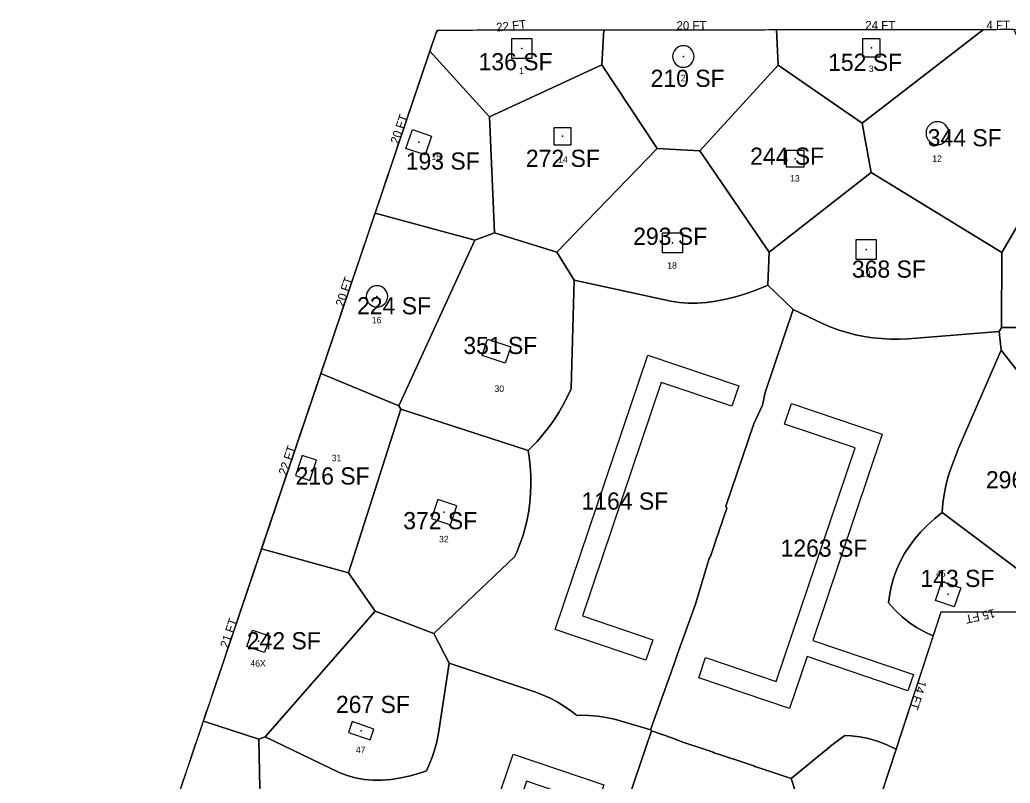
# Model space of a CAD drawing. Header units: metres. Extents: x 29 to 12657, y -13 to 49076.
# Drawn here: x 10436 to 11821, y 675 to 1742 of the extents above; entities that cross this region are included whole.
import ezdxf
from ezdxf.enums import TextEntityAlignment as Align

# ---------------------------------------------------------------- set-up
doc = ezdxf.new("R2010")
doc.units = ezdxf.units.M
doc.layers.add('COL-IDEN', color=171, linetype='Continuous', lineweight=30)
doc.layers.add('COLS', color=52, linetype='Continuous', lineweight=20)
for name, color, linetype in [('FLOOR_1_AREA_LABELS', 3, 'Continuous'), ('FLOOR_1_BOUNDARY', 5, 'Continuous'), ('FLOOR_1_COLUMNS', 7, 'Continuous'), ('FLOOR_1_FASCADE_COLUMNS', 30, 'Continuous'), ('FLOOR_1_FASCADE_WALLS', 4, 'Continuous'), ('FLOOR_1_LARGE_TRIBUTARY', 6, 'Continuous'), ('FLOOR_1_TRIBUTARY_COL_10', 2, 'Continuous'), ('FLOOR_1_TRIBUTARY_COL_11', 2, 'Continuous'), ('FLOOR_1_TRIBUTARY_COL_12', 2, 'Continuous'), ('FLOOR_1_TRIBUTARY_COL_14', 2, 'Continuous'), ('FLOOR_1_TRIBUTARY_COL_15', 2, 'Continuous'), ('FLOOR_1_TRIBUTARY_COL_18', 2, 'Continuous'), ('FLOOR_1_TRIBUTARY_COL_24', 2, 'Continuous'), ('FLOOR_1_TRIBUTARY_COL_25', 2, 'Continuous'), ('FLOOR_1_TRIBUTARY_COL_27', 2, 'Continuous'), ('FLOOR_1_TRIBUTARY_COL_28', 2, 'Continuous'), ('FLOOR_1_TRIBUTARY_COL_33', 2, 'Continuous'), ('FLOOR_1_TRIBUTARY_COL_35', 2, 'Continuous'), ('FLOOR_1_TRIBUTARY_COL_36', 2, 'Continuous'), ('FLOOR_1_TRIBUTARY_COL_37', 2, 'Continuous'), ('FLOOR_1_TRIBUTARY_COL_44', 2, 'Continuous'), ('FLOOR_1_TRIBUTARY_COL_45', 2, 'Continuous'), ('FLOOR_1_TRIBUTARY_COL_46', 2, 'Continuous'), ('FLOOR_1_TRIBUTARY_COL_50', 2, 'Continuous'), ('FLOOR_1_TRIBUTARY_COL_52', 2, 'Continuous'), ('FLOOR_1_TRIBUTARY_COL_8', 2, 'Continuous'), ('FLOOR_1_TRIBUTARY_COL_9', 2, 'Continuous'), ('FLOOR_1_WALL_TRIBUTARY_65', 1, 'Continuous'), ('FLOOR_1_WALL_TRIBUTARY_66', 1, 'Continuous'), ('FLOOR_1_WALL_TRIBUTARY_67', 1, 'Continuous'), ('FLOOR_1_WALL_TRIBUTARY_68', 1, 'Continuous'), ('SLAB-RESIDENTIAL', 6, 'Continuous'), ('WALL', 4, 'Continuous')]:
    doc.layers.add(name, color=color, linetype=linetype)

msp = doc.modelspace()

# ---------------------------------------------------------------- linework, layer by layer
at = {"layer": 'COLS', "lineweight": 30}
for points in [[(11124.2, 1688.2), (11124.2, 1716.2), (11152.2, 1716.2), (11152.2, 1688.2)], [(11615.2, 1690.2), (11615.2, 1716.2), (11639.2, 1716.2), (11639.2, 1690.2)], [(11002.9, 1553.5), (10976.3, 1562.4), (10985.3, 1588.9), (11011.8, 1580)], [(11183.2, 1567.6), (11207.2, 1567.6), (11207.2, 1591.6), (11183.2, 1591.6)], [(11508.7, 1536.3), (11508.7, 1560.3), (11532.7, 1560.3), (11532.7, 1536.3)], [(11334.9, 1416.8), (11334.9, 1444.8), (11362.9, 1444.8), (11362.9, 1416.8)], [(11605.9, 1407.2), (11605.9, 1435.2), (11633.9, 1435.2), (11633.9, 1407.2)], [(11115, 1262.3), (11082.8, 1273.2), (11090.5, 1295.9), (11122.7, 1285)], [(10841.6, 1098.2), (10851.2, 1126.7), (10831.3, 1133.4), (10821.7, 1105)], [(11038.4, 1036.1), (11047.4, 1062.6), (11020.9, 1071.6), (11011.9, 1045)], [(11743.2, 921.4), (11716.7, 930.4), (11725.7, 956.9), (11752.2, 948)], [(10778.4, 857.9), (10753.8, 866.3), (10761.5, 889), (10786.1, 880.7)], [(10926, 735.6), (10931.2, 750.7), (10900.8, 761), (10895.7, 745.8)]]:
    msp.add_lwpolyline(points, close=True, dxfattribs=at)
for points in [[(11379.2, 1691.2, 0.414214), (11364.2, 1706.2, 0.414214), (11349.2, 1691.2, 0.414214), (11364.2, 1676.2, 0.414214)], [(11735.6, 1584, 0.414214), (11719.6, 1600, 0.414214), (11703.6, 1584, 0.414214), (11719.6, 1568, 0.414214)], [(10950.7, 1355.7, 0.414214), (10935.7, 1370.7, 0.414214), (10920.7, 1355.7, 0.414214), (10935.7, 1340.7, 0.414214)]]:
    msp.add_lwpolyline(points, format="xyb", close=True, dxfattribs=at)
at = {"layer": 'FLOOR_1_BOUNDARY'}
msp.add_lwpolyline([(10436.2, 2), (11019.7, 1728.2), (12636.7, 1730.2), (12635.1, 914.2), (11724.5, 914.2), (11462.2, 114.5), (11437.4, 114.5), (11437.6, 0), (10436.2, 2)], close=True, dxfattribs=at)
at = {"layer": 'FLOOR_1_COLUMNS'}
for p in [(11138.2, 1702.2), (11364.2, 1691.2), (11627.2, 1703.2), (11195.2, 1579.6), (11719.6, 1584), (10994.1, 1571.2), (11520.7, 1548.3), (11348.9, 1430.8), (11619.9, 1421.2), (10935.7, 1355.7), (11102.8, 1279.1), (10836.4, 1115.8), (11029.6, 1053.8), (11734.4, 939.2), (10770, 873.5), (10913.4, 748.3)]:
    msp.add_point(p, dxfattribs=at)
at = {"layer": 'FLOOR_1_FASCADE_COLUMNS'}
for points in [[(11010.7, 1701.5), (11012.6, 1707.2), (11014.6, 1712.9), (11016.5, 1718.6), (11018.4, 1724.3), (11021.6, 1728.2), (11027.6, 1728.2), (11033.6, 1728.2), (11039.6, 1728.2), (11045.6, 1728.2), (11051.6, 1728.2), (11057.6, 1728.2), (11063.6, 1728.2), (11069.6, 1728.2), (11075.6, 1728.3), (11081.6, 1728.3), (11087.6, 1728.3), (11093.6, 1728.3), (11099.6, 1728.3), (11105.6, 1728.3), (11111.6, 1728.3), (11117.6, 1728.3), (11123.6, 1728.3), (11129.6, 1728.3), (11135.6, 1728.3), (11141.6, 1728.3), (11147.6, 1728.3), (11153.6, 1728.3), (11159.6, 1728.4), (11165.6, 1728.4), (11171.6, 1728.4), (11177.6, 1728.4), (11183.6, 1728.4), (11189.6, 1728.4), (11195.6, 1728.4), (11201.6, 1728.4), (11207.6, 1728.4), (11213.6, 1728.4), (11219.6, 1728.4), (11225.6, 1728.4), (11231.6, 1728.4), (11237.6, 1728.5), (11243.6, 1728.5), (11249.6, 1728.5), (11255.6, 1728.5)], [(11255.6, 1728.5), (11261.6, 1728.5), (11267.6, 1728.5), (11273.6, 1728.5), (11279.6, 1728.5), (11285.6, 1728.5), (11291.6, 1728.5), (11297.6, 1728.5), (11303.6, 1728.5), (11309.6, 1728.5), (11315.6, 1728.5), (11321.6, 1728.6), (11327.6, 1728.6), (11333.6, 1728.6), (11339.6, 1728.6), (11345.6, 1728.6), (11351.6, 1728.6), (11357.6, 1728.6), (11363.6, 1728.6), (11369.6, 1728.6), (11375.6, 1728.6), (11381.6, 1728.6), (11387.6, 1728.6), (11393.6, 1728.6), (11399.6, 1728.7), (11405.6, 1728.7), (11411.6, 1728.7), (11417.6, 1728.7), (11423.6, 1728.7), (11429.6, 1728.7), (11435.6, 1728.7), (11441.6, 1728.7), (11447.6, 1728.7), (11453.6, 1728.7), (11459.6, 1728.7), (11465.6, 1728.7), (11471.6, 1728.7), (11477.6, 1728.7), (11483.6, 1728.8), (11489.6, 1728.8), (11495.6, 1728.8)], [(11495.6, 1728.8), (11501.6, 1728.8), (11507.6, 1728.8), (11513.6, 1728.8), (11519.6, 1728.8), (11525.6, 1728.8), (11531.6, 1728.8), (11537.6, 1728.8), (11543.6, 1728.8), (11549.6, 1728.8), (11555.6, 1728.8), (11561.6, 1728.9), (11567.6, 1728.9), (11573.6, 1728.9), (11579.6, 1728.9), (11585.6, 1728.9), (11591.6, 1728.9), (11597.6, 1728.9), (11603.6, 1728.9), (11609.6, 1728.9), (11615.6, 1728.9), (11621.6, 1728.9), (11627.6, 1728.9), (11633.6, 1728.9), (11639.6, 1728.9), (11645.6, 1729), (11651.6, 1729), (11657.6, 1729), (11663.6, 1729), (11669.6, 1729), (11675.6, 1729), (11681.6, 1729), (11687.6, 1729), (11693.6, 1729), (11699.6, 1729), (11705.6, 1729), (11711.6, 1729), (11717.6, 1729), (11723.6, 1729.1), (11729.6, 1729.1), (11735.6, 1729.1), (11741.6, 1729.1), (11747.6, 1729.1), (11753.6, 1729.1), (11759.6, 1729.1), (11765.6, 1729.1), (11771.6, 1729.1), (11777.6, 1729.1), (11783.6, 1729.1)], [(11783.6, 1729.1), (11789.6, 1729.1), (11795.6, 1729.1), (11801.6, 1729.1), (11807.6, 1729.2), (11813.6, 1729.2), (11819.6, 1729.2), (11825.6, 1729.2)], [(10933.9, 1474.2), (10935.8, 1479.9), (10937.7, 1485.5), (10939.6, 1491.2), (10941.5, 1496.9), (10943.5, 1502.6), (10945.4, 1508.3), (10947.3, 1514), (10949.2, 1519.7), (10951.1, 1525.3), (10953.1, 1531), (10955, 1536.7), (10956.9, 1542.4), (10958.8, 1548.1), (10960.8, 1553.8), (10962.7, 1559.4), (10964.6, 1565.1), (10966.5, 1570.8), (10968.4, 1576.5), (10970.4, 1582.2), (10972.3, 1587.9), (10974.2, 1593.5), (10976.1, 1599.2), (10978, 1604.9), (10980, 1610.6), (10981.9, 1616.3), (10983.8, 1622), (10985.7, 1627.6), (10987.7, 1633.3), (10989.6, 1639), (10991.5, 1644.7), (10993.4, 1650.4), (10995.3, 1656.1), (10997.3, 1661.8), (10999.2, 1667.4), (11001.1, 1673.1), (11003, 1678.8), (11004.9, 1684.5), (11006.9, 1690.2), (11008.8, 1695.9), (11010.7, 1701.5)], [(10857, 1246.8), (10858.9, 1252.5), (10860.8, 1258.2), (10862.8, 1263.9), (10864.7, 1269.6), (10866.6, 1275.2), (10868.5, 1280.9), (10870.4, 1286.6), (10872.4, 1292.3), (10874.3, 1298), (10876.2, 1303.7), (10878.1, 1309.3), (10880, 1315), (10882, 1320.7), (10883.9, 1326.4), (10885.8, 1332.1), (10887.7, 1337.8), (10889.7, 1343.4), (10891.6, 1349.1), (10893.5, 1354.8), (10895.4, 1360.5), (10897.3, 1366.2), (10899.3, 1371.9), (10901.2, 1377.6), (10903.1, 1383.2), (10905, 1388.9), (10906.9, 1394.6), (10908.9, 1400.3), (10910.8, 1406), (10912.7, 1411.7), (10914.6, 1417.3), (10916.6, 1423), (10918.5, 1428.7), (10920.4, 1434.4), (10922.3, 1440.1), (10924.2, 1445.8), (10926.2, 1451.4), (10928.1, 1457.1), (10930, 1462.8), (10931.9, 1468.5), (10933.9, 1474.2)], [(10774.4, 1002.4), (10776.3, 1008.1), (10778.2, 1013.8), (10780.1, 1019.5), (10782, 1025.1), (10784, 1030.8), (10785.9, 1036.5), (10787.8, 1042.2), (10789.7, 1047.9), (10791.7, 1053.6), (10793.6, 1059.2), (10795.5, 1064.9), (10797.4, 1070.6), (10799.3, 1076.3), (10801.3, 1082), (10803.2, 1087.7), (10805.1, 1093.4), (10807, 1099), (10808.9, 1104.7), (10810.9, 1110.4), (10812.8, 1116.1), (10814.7, 1121.8), (10816.6, 1127.5), (10818.6, 1133.1), (10820.5, 1138.8), (10822.4, 1144.5), (10824.3, 1150.2), (10826.2, 1155.9), (10828.2, 1161.6), (10830.1, 1167.2), (10832, 1172.9), (10833.9, 1178.6), (10835.9, 1184.3), (10837.8, 1190), (10839.7, 1195.7), (10841.6, 1201.3), (10843.5, 1207), (10845.5, 1212.7), (10847.4, 1218.4), (10849.3, 1224.1), (10851.2, 1229.8), (10853.1, 1235.5), (10855.1, 1241.1), (10857, 1246.8)], [(10693.7, 763.7), (10695.6, 769.4), (10697.5, 775.1), (10699.4, 780.7), (10701.3, 786.4), (10703.3, 792.1), (10705.2, 797.8), (10707.1, 803.5), (10709, 809.2), (10710.9, 814.8), (10712.9, 820.5), (10714.8, 826.2), (10716.7, 831.9), (10718.6, 837.6), (10720.6, 843.3), (10722.5, 848.9), (10724.4, 854.6), (10726.3, 860.3), (10728.2, 866), (10730.2, 871.7), (10732.1, 877.4), (10734, 883), (10735.9, 888.7), (10737.9, 894.4), (10739.8, 900.1), (10741.7, 905.8), (10743.6, 911.5), (10745.5, 917.2), (10747.5, 922.8), (10749.4, 928.5), (10751.3, 934.2), (10753.2, 939.9), (10755.1, 945.6), (10757.1, 951.3), (10759, 956.9), (10760.9, 962.6), (10762.8, 968.3), (10764.8, 974), (10766.7, 979.7), (10768.6, 985.4), (10770.5, 991), (10772.4, 996.7), (10774.4, 1002.4)], [(11826.1, 914.2), (11820.1, 914.2), (11814.1, 914.2), (11808.1, 914.2), (11802.1, 914.2), (11796.1, 914.2), (11790.1, 914.2), (11784.1, 914.2), (11778.1, 914.2), (11772.1, 914.2), (11766.1, 914.2), (11760.1, 914.2), (11754.1, 914.2), (11748.1, 914.2), (11742.1, 914.2), (11736.1, 914.2), (11730.1, 914.2), (11724.4, 913.9), (11722.5, 908.2), (11720.6, 902.5), (11718.8, 896.8), (11716.9, 891.1), (11715, 885.4), (11713.1, 879.7)], [(10662.9, 672.7), (10664.8, 678.4), (10666.8, 684.1), (10668.7, 689.8), (10670.6, 695.5), (10672.5, 701.2), (10674.4, 706.8), (10676.4, 712.5), (10678.3, 718.2), (10680.2, 723.9), (10682.1, 729.6), (10684, 735.3), (10686, 740.9), (10687.9, 746.6), (10689.8, 752.3), (10691.7, 758), (10693.7, 763.7)], [(11660.8, 720), (11658.9, 714.3), (11657.1, 708.6), (11655.2, 702.9), (11653.3, 697.2), (11651.5, 691.5), (11649.6, 685.8), (11647.7, 680.1), (11645.8, 674.4)]]:
    msp.add_lwpolyline(points, dxfattribs=at)
at = {"layer": 'FLOOR_1_FASCADE_WALLS'}
msp.add_lwpolyline([(11713.1, 879.7), (11711.3, 874), (11709.4, 868.3), (11707.5, 862.6), (11705.7, 856.9), (11703.8, 851.2), (11701.9, 845.4), (11700.1, 839.7), (11698.2, 834), (11696.3, 828.3), (11694.5, 822.6), (11692.6, 816.9), (11690.7, 811.2), (11688.8, 805.5), (11687, 799.8), (11685.1, 794.1), (11683.2, 788.4), (11681.4, 782.7), (11679.5, 777), (11677.6, 771.3), (11675.8, 765.6), (11673.9, 759.9), (11672, 754.2), (11670.1, 748.5), (11668.3, 742.8), (11666.4, 737.1), (11664.5, 731.4), (11662.7, 725.7), (11660.8, 720)], dxfattribs=at)
at = {"layer": 'FLOOR_1_LARGE_TRIBUTARY'}
for points in [[(11250.4, 1679.7), (11093.3, 1606.8), (11009.8, 1698.7), (11019.7, 1728.2), (11252.8, 1728.5), (11250.4, 1679.7)], [(11496.6, 1679), (11387.2, 1559.2), (11327.7, 1562.7), (11250.4, 1679.7), (11252.8, 1728.5), (11494.3, 1728.8), (11496.6, 1679)], [(11614.4, 1597.9), (11496.6, 1679), (11494.3, 1728.8), (11783.8, 1729.1), (11614.4, 1597.9)], [(11614.4, 1597.9), (11783.8, 1729.1), (11826.5, 1729.2), (11858.9, 1651), (11854.4, 1493.6), (11809.6, 1417), (11626.8, 1528.8), (11614.4, 1597.9)], [(11093.3, 1606.8), (11100.1, 1444.4), (11072.8, 1434.2), (10933.1, 1472.1), (11009.8, 1698.7), (11093.3, 1606.8)], [(11093.3, 1606.8), (11250.4, 1679.7), (11327.7, 1562.7), (11187.2, 1417.6), (11100.1, 1444.4), (11093.3, 1606.8)], [(11387.2, 1559.2), (11496.6, 1679), (11614.4, 1597.9), (11626.8, 1528.8), (11484.1, 1417.4), (11387.2, 1559.2)], [(11327.7, 1562.7), (11387.2, 1559.2), (11484.1, 1417.4), (11482.5, 1371.3), (11480.4, 1370.3), (11465.7, 1364.3), (11451.3, 1359.2), (11437.2, 1355), (11423.4, 1351.6), (11409.8, 1349), (11396.6, 1347.3), (11383.6, 1346.4), (11371, 1346.4), (11358.6, 1347.3), (11346.5, 1349), (11211.3, 1378.4), (11187.2, 1417.6), (11327.7, 1562.7)], [(11482.5, 1371.3), (11484.1, 1417.4), (11626.8, 1528.8), (11809.6, 1417), (11809.3, 1312.3), (11805.9, 1306.4), (11679.1, 1296.3), (11666.3, 1295.8), (11653.7, 1295.9), (11641.2, 1296.6), (11629, 1297.8), (11616.9, 1299.7), (11605.1, 1302.1), (11593.4, 1305), (11582, 1308.6), (11570.7, 1312.7), (11559.6, 1317.4), (11517.9, 1337.6), (11482.5, 1371.3)], [(11854.4, 1493.6), (12127.6, 1502.3), (12127.9, 1501.8), (12120.4, 1312.3), (11809.3, 1312.3), (11809.6, 1417), (11854.4, 1493.6)], [(10857.3, 1247.7), (10933.1, 1472.1), (11072.8, 1434.2), (10966.5, 1202.5), (10857.3, 1247.7)], [(10966.5, 1202.5), (11072.8, 1434.2), (11100.1, 1444.4), (11187.2, 1417.6), (11211.3, 1378.4), (11207.5, 1227.3), (11206.8, 1225.7), (11201.9, 1214.7), (11196.3, 1203.9), (11190.1, 1193.3), (11183.4, 1182.9), (11176.1, 1172.8), (11168.2, 1162.8), (11159.7, 1153), (11150.6, 1143.4), (11147.2, 1140.1), (10969.3, 1197.9), (10966.5, 1202.5)], [(11219.4, 770), (11215.1, 769.8), (11208.4, 775.1), (11198.2, 782.2), (11187.6, 788.6), (11176.9, 794.2), (11165.9, 799.1), (11157.9, 802.1), (11036.7, 843), (11015.1, 884.5), (11128.1, 991.6), (11131.1, 998), (11135.6, 1009.1), (11139.6, 1020.4), (11143, 1031.9), (11145.7, 1043.7), (11147.9, 1055.6), (11149.5, 1067.7), (11150.5, 1080.1), (11150.9, 1092.6), (11150.7, 1105.3), (11149.9, 1118.3), (11148.5, 1131.4), (11147.2, 1140.1), (11150.6, 1143.4), (11159.7, 1153), (11168.2, 1162.8), (11176.1, 1172.8), (11183.4, 1182.9), (11190.1, 1193.3), (11196.3, 1203.9), (11201.9, 1214.7), (11206.8, 1225.7), (11207.5, 1227.3), (11211.3, 1378.4), (11346.5, 1349), (11358.6, 1347.3), (11371, 1346.4), (11383.6, 1346.4), (11396.6, 1347.3), (11409.8, 1349), (11423.4, 1351.6), (11437.2, 1355), (11451.3, 1359.2), (11465.7, 1364.3), (11480.4, 1370.3), (11482.5, 1371.3), (11517.9, 1337.6), (11478.5, 1221.2), (11475, 1203.5), (11474.5, 1202.8), (11462.8, 1177.3), (11423.8, 1062.2), (11424.8, 1059.2), (11422.2, 1051.5), (11421.8, 1050.1), (11418.3, 1040.2), (11417.9, 1038.7), (11414.5, 1028.8), (11414.1, 1027.4), (11410.7, 1017.4), (11410.2, 1016), (11406.8, 1006.1), (11406.4, 1004.6), (11403, 994.7), (11402.5, 993.3), (11401.8, 991.2), (11400.7, 990.4), (11398.4, 983.3), (11381, 925.4), (11355.5, 854.5), (11355.2, 853), (11351.7, 843.2), (11351.4, 841.7), (11318.2, 749.4), (11307.7, 753), (11268.1, 764.3), (11256.3, 766.8), (11244.2, 768.6), (11231.9, 769.7), (11219.4, 770)], [(11453, 702.3), (11451.6, 702.8), (11441.6, 706.1), (11440.2, 706.6), (11430.2, 709.9), (11428.9, 710.5), (11418.9, 713.8), (11417.5, 714.3), (11407.5, 717.6), (11406.1, 718.2), (11396.1, 721.5), (11394.8, 722), (11384.8, 725.3), (11383.4, 725.9), (11373.4, 729.2), (11372, 729.7), (11362, 733), (11349.3, 738.1), (11319.7, 748.1), (11318.2, 749.4), (11351.4, 841.7), (11351.7, 843.2), (11355.2, 853), (11355.5, 854.5), (11381, 925.4), (11398.4, 983.3), (11400.7, 990.4), (11401.8, 991.2), (11402.5, 993.3), (11403, 994.7), (11406.4, 1004.6), (11406.8, 1006.1), (11410.2, 1016), (11410.7, 1017.4), (11414.1, 1027.4), (11414.5, 1028.8), (11417.9, 1038.7), (11418.3, 1040.2), (11421.8, 1050.1), (11422.2, 1051.5), (11424.8, 1059.2), (11423.8, 1062.2), (11462.8, 1177.3), (11474.5, 1202.8), (11475, 1203.5), (11478.5, 1221.2), (11517.9, 1337.6), (11559.6, 1317.4), (11570.7, 1312.7), (11582, 1308.6), (11593.4, 1305), (11605.1, 1302.1), (11616.9, 1299.7), (11629, 1297.8), (11641.2, 1296.6), (11653.7, 1295.9), (11666.3, 1295.8), (11679.1, 1296.3), (11805.9, 1306.4), (11808.9, 1280.3), (11749.6, 1144.3), (11738, 1113.7), (11734.3, 1102.3), (11731.3, 1090.6), (11729, 1078.7), (11727.2, 1066.7), (11726.2, 1054.3), (11726.1, 1053.3), (11716, 1045.1), (11705.8, 1035.9), (11696.5, 1026.4), (11688, 1016.6), (11680.4, 1006.5), (11673.7, 996.1), (11667.8, 985.4), (11662.8, 974.4), (11658.6, 963.2), (11655.3, 951.6), (11652.9, 939.8), (11651.3, 927.6), (11651.3, 927.3), (11651.3, 927.2), (11660.5, 916.9), (11670.1, 907.8), (11680, 899.8), (11690.3, 892.8), (11706, 884.4), (11713.6, 881.1), (11692.7, 817.3), (11688.8, 805.5), (11661.7, 722.7), (11645.7, 729.9), (11634.4, 734), (11622.8, 737.3), (11611, 739.7), (11598.8, 741.3), (11590.2, 741.8), (11574.3, 730.2), (11515, 681.6), (11475.7, 694.6), (11474.3, 695.1), (11464.3, 698.4), (11463, 699), (11453, 702.3)], [(11805.9, 1306.4), (11809.3, 1312.3), (12120.4, 1312.3), (12124.3, 1307.5), (12128.8, 1075.5), (11970.2, 1075.5), (11808.9, 1280.3), (11805.9, 1306.4)], [(11726.2, 1054.3), (11727.2, 1066.7), (11729, 1078.7), (11731.3, 1090.6), (11734.3, 1102.3), (11738, 1113.7), (11749.6, 1144.3), (11808.9, 1280.3), (11970.2, 1075.5), (11866.7, 948.1), (11726.1, 1053.3), (11726.2, 1054.3)], [(10966.5, 1202.5), (10969.3, 1197.9), (10895.9, 969.2), (10774.4, 1002.5), (10857.3, 1247.7), (10966.5, 1202.5)], [(10969.3, 1197.9), (11147.2, 1140.1), (11148.5, 1131.4), (11149.9, 1118.3), (11150.7, 1105.3), (11150.9, 1092.6), (11150.5, 1080.1), (11149.5, 1067.7), (11147.9, 1055.6), (11145.7, 1043.7), (11143, 1031.9), (11139.6, 1020.4), (11135.6, 1009.1), (11131.1, 998), (11128.1, 991.6), (11015.1, 884.5), (10933.1, 915.6), (10895.9, 969.2), (10969.3, 1197.9)], [(10895.9, 969.2), (10933.1, 915.6), (10779.5, 739.6), (10770.5, 736.4), (10693.1, 761.9), (10774.4, 1002.5), (10895.9, 969.2)], [(10779.5, 739.6), (10933.1, 915.6), (11015.1, 884.5), (11036.7, 843), (11021.7, 744.7), (11019.2, 732.8), (11016.1, 721.2), (11012.3, 709.8), (11007.9, 698.7), (11005, 692.4), (10996.8, 689.5), (10982.8, 685.4), (10969.1, 682.3), (10955.7, 680.2), (10942.7, 679.2), (10930, 679.2), (10917.7, 680.3), (10905.8, 682.4), (10894.2, 685.6), (10882.9, 689.8), (10779.5, 739.6)], [(10770.5, 736.4), (10771.7, 668.2), (10770.8, 646.9), (10754.3, 501.5), (10710.6, 484.4), (10612.4, 523.4), (10693.1, 761.9), (10770.5, 736.4)], [(11569.8, 528.8), (11565.4, 537.6), (11558.8, 552.5), (11545.1, 588.3), (11515, 681.6), (11574.3, 730.2), (11590.2, 741.8), (11598.8, 741.3), (11611, 739.7), (11622.8, 737.3), (11634.4, 734), (11645.7, 729.9), (11661.7, 722.7), (11595.6, 521), (11570.5, 528.6), (11569.8, 528.8)]]:
    msp.add_lwpolyline(points, close=True, dxfattribs=at)
for points in [[(11867.6, 914.2), (11724.5, 914.2), (11713.6, 881.1), (11706, 884.4), (11690.3, 892.8), (11680, 899.8), (11670.1, 907.8), (11660.5, 916.9), (11651.3, 927.2), (11651.3, 927.3), (11651.3, 927.6), (11651.3, 927.6), (11652.9, 939.8), (11655.3, 951.6), (11658.6, 963.2), (11662.8, 974.4), (11667.8, 985.4), (11673.7, 996.1), (11680.4, 1006.5), (11688, 1016.6), (11696.5, 1026.4), (11705.8, 1035.9), (11716, 1045.1), (11726.1, 1053.3), (11866.7, 948.1)], [(10771.7, 668.2), (10770.5, 736.4), (10779.5, 739.6), (10882.9, 689.8), (10894.2, 685.6), (10905.8, 682.4), (10917.7, 680.3), (10930, 679.2), (10942.7, 679.2), (10955.7, 680.2), (10969.1, 682.3), (10982.8, 685.4), (10996.8, 689.5), (11005, 692.4), (11007.9, 698.7), (11012.3, 709.8), (11016.1, 721.2), (11019.2, 732.8), (11021.7, 744.7), (11036.7, 843), (11157.9, 802.1), (11165.9, 799.1), (11176.9, 794.2), (11187.6, 788.6), (11198.2, 782.2), (11208.4, 775.1), (11215.1, 769.8), (11219.4, 770), (11231.9, 769.7), (11244.2, 768.6), (11256.3, 766.8), (11268.1, 764.3), (11307.7, 753), (11318.2, 749.4), (11319.7, 748.1), (11288.1, 654.8)], [(11288.1, 654.8), (11319.7, 748.1), (11349.3, 738.1), (11362, 733), (11372, 729.7), (11373.4, 729.2), (11383.4, 725.9), (11384.8, 725.3), (11394.8, 722), (11396.1, 721.5), (11406.1, 718.2), (11407.5, 717.6), (11417.5, 714.3), (11418.9, 713.8), (11428.9, 710.5), (11430.2, 709.9), (11440.2, 706.6), (11441.6, 706.1), (11451.6, 702.8), (11453, 702.3), (11463, 699), (11464.3, 698.4), (11474.3, 695.1), (11475.7, 694.6), (11515, 681.6), (11545.1, 588.3)]]:
    msp.add_lwpolyline(points, dxfattribs=at)
at = {"layer": 'FLOOR_1_TRIBUTARY_COL_10'}
msp.add_lwpolyline([(10966.5, 1202.5), (11072.8, 1434.2), (11100.1, 1444.4), (11187.2, 1417.6), (11211.3, 1378.4), (11207.5, 1227.3), (11206.8, 1225.7), (11201.9, 1214.7), (11196.3, 1203.9), (11190.1, 1193.3), (11183.4, 1182.9), (11176.1, 1172.8), (11168.2, 1162.8), (11159.7, 1153), (11150.6, 1143.4), (11147.2, 1140.1), (10969.3, 1197.9), (10966.5, 1202.5)], close=True, dxfattribs=at)
at = {"layer": 'FLOOR_1_TRIBUTARY_COL_11'}
msp.add_lwpolyline([(10966.5, 1202.5), (10969.3, 1197.9), (10895.9, 969.2), (10774.4, 1002.5), (10857.3, 1247.7), (10966.5, 1202.5)], close=True, dxfattribs=at)
at = {"layer": 'FLOOR_1_TRIBUTARY_COL_12'}
msp.add_lwpolyline([(10969.3, 1197.9), (11147.2, 1140.1), (11148.5, 1131.4), (11149.9, 1118.3), (11150.7, 1105.3), (11150.9, 1092.6), (11150.5, 1080.1), (11149.5, 1067.7), (11147.9, 1055.6), (11145.7, 1043.7), (11143, 1031.9), (11139.6, 1020.4), (11135.6, 1009.1), (11131.1, 998), (11128.1, 991.6), (11015.1, 884.5), (10933.1, 915.6), (10895.9, 969.2), (10969.3, 1197.9)], close=True, dxfattribs=at)
at = {"layer": 'FLOOR_1_TRIBUTARY_COL_14'}
msp.add_lwpolyline([(11093.3, 1606.8), (11100.1, 1444.4), (11072.8, 1434.2), (10933.1, 1472.1), (11009.8, 1698.7), (11093.3, 1606.8)], close=True, dxfattribs=at)
at = {"layer": 'FLOOR_1_TRIBUTARY_COL_15'}
msp.add_lwpolyline([(11250.4, 1679.7), (11093.3, 1606.8), (11009.8, 1698.7), (11019.7, 1728.2), (11252.8, 1728.5), (11250.4, 1679.7)], close=True, dxfattribs=at)
at = {"layer": 'FLOOR_1_TRIBUTARY_COL_18'}
msp.add_lwpolyline([(10895.9, 969.2), (10933.1, 915.6), (10779.5, 739.6), (10770.5, 736.4), (10693.1, 761.9), (10774.4, 1002.5), (10895.9, 969.2)], close=True, dxfattribs=at)
at = {"layer": 'FLOOR_1_TRIBUTARY_COL_24'}
msp.add_lwpolyline([(11614.4, 1597.9), (11496.6, 1679), (11494.3, 1728.8), (11783.8, 1729.1), (11614.4, 1597.9)], close=True, dxfattribs=at)
at = {"layer": 'FLOOR_1_TRIBUTARY_COL_25'}
msp.add_lwpolyline([(11482.5, 1371.3), (11484.1, 1417.4), (11626.8, 1528.8), (11809.6, 1417), (11809.3, 1312.3), (11805.9, 1306.4), (11679.1, 1296.3), (11666.3, 1295.8), (11653.7, 1295.9), (11641.2, 1296.6), (11629, 1297.8), (11616.9, 1299.7), (11605.1, 1302.1), (11593.4, 1305), (11582, 1308.6), (11570.7, 1312.7), (11559.6, 1317.4), (11517.9, 1337.6), (11482.5, 1371.3)], close=True, dxfattribs=at)
at = {"layer": 'FLOOR_1_TRIBUTARY_COL_27'}
msp.add_lwpolyline([(11854.4, 1493.6), (12127.6, 1502.3), (12127.9, 1501.8), (12120.4, 1312.3), (11809.3, 1312.3), (11809.6, 1417), (11854.4, 1493.6)], close=True, dxfattribs=at)
at = {"layer": 'FLOOR_1_TRIBUTARY_COL_28'}
msp.add_lwpolyline([(11805.9, 1306.4), (11809.3, 1312.3), (12120.4, 1312.3), (12124.3, 1307.5), (12128.8, 1075.5), (11970.2, 1075.5), (11808.9, 1280.3), (11805.9, 1306.4)], close=True, dxfattribs=at)
at = {"layer": 'FLOOR_1_TRIBUTARY_COL_33'}
msp.add_lwpolyline([(11569.8, 528.8), (11565.4, 537.6), (11558.8, 552.5), (11545.1, 588.3), (11515, 681.6), (11574.3, 730.2), (11590.2, 741.8), (11598.8, 741.3), (11611, 739.7), (11622.8, 737.3), (11634.4, 734), (11645.7, 729.9), (11661.7, 722.7), (11595.6, 521), (11570.5, 528.6), (11569.8, 528.8)], close=True, dxfattribs=at)
at = {"layer": 'FLOOR_1_TRIBUTARY_COL_35'}
msp.add_lwpolyline([(11867.6, 914.2), (11724.5, 914.2), (11713.6, 881.1), (11706, 884.4), (11690.3, 892.8), (11680, 899.8), (11670.1, 907.8), (11660.5, 916.9), (11651.3, 927.2), (11651.3, 927.3), (11651.3, 927.6), (11651.3, 927.6), (11652.9, 939.8), (11655.3, 951.6), (11658.6, 963.2), (11662.8, 974.4), (11667.8, 985.4), (11673.7, 996.1), (11680.4, 1006.5), (11688, 1016.6), (11696.5, 1026.4), (11705.8, 1035.9), (11716, 1045.1), (11726.1, 1053.3), (11866.7, 948.1)], dxfattribs=at)
at = {"layer": 'FLOOR_1_TRIBUTARY_COL_36'}
msp.add_lwpolyline([(11387.2, 1559.2), (11496.6, 1679), (11614.4, 1597.9), (11626.8, 1528.8), (11484.1, 1417.4), (11387.2, 1559.2)], close=True, dxfattribs=at)
at = {"layer": 'FLOOR_1_TRIBUTARY_COL_37'}
msp.add_lwpolyline([(11327.7, 1562.7), (11387.2, 1559.2), (11484.1, 1417.4), (11482.5, 1371.3), (11480.4, 1370.3), (11465.7, 1364.3), (11451.3, 1359.2), (11437.2, 1355), (11423.4, 1351.6), (11409.8, 1349), (11396.6, 1347.3), (11383.6, 1346.4), (11371, 1346.4), (11358.6, 1347.3), (11346.5, 1349), (11211.3, 1378.4), (11187.2, 1417.6), (11327.7, 1562.7)], close=True, dxfattribs=at)
at = {"layer": 'FLOOR_1_TRIBUTARY_COL_44'}
msp.add_lwpolyline([(10770.5, 736.4), (10771.7, 668.2), (10770.8, 646.9), (10754.3, 501.5), (10710.6, 484.4), (10612.4, 523.4), (10693.1, 761.9), (10770.5, 736.4)], close=True, dxfattribs=at)
at = {"layer": 'FLOOR_1_TRIBUTARY_COL_45'}
msp.add_lwpolyline([(10857.3, 1247.7), (10933.1, 1472.1), (11072.8, 1434.2), (10966.5, 1202.5), (10857.3, 1247.7)], close=True, dxfattribs=at)
at = {"layer": 'FLOOR_1_TRIBUTARY_COL_46'}
msp.add_lwpolyline([(11496.6, 1679), (11387.2, 1559.2), (11327.7, 1562.7), (11250.4, 1679.7), (11252.8, 1728.5), (11494.3, 1728.8), (11496.6, 1679)], close=True, dxfattribs=at)
at = {"layer": 'FLOOR_1_TRIBUTARY_COL_50'}
msp.add_lwpolyline([(11614.4, 1597.9), (11783.8, 1729.1), (11826.5, 1729.2), (11858.9, 1651), (11854.4, 1493.6), (11809.6, 1417), (11626.8, 1528.8), (11614.4, 1597.9)], close=True, dxfattribs=at)
at = {"layer": 'FLOOR_1_TRIBUTARY_COL_52'}
msp.add_lwpolyline([(11726.2, 1054.3), (11727.2, 1066.7), (11729, 1078.7), (11731.3, 1090.6), (11734.3, 1102.3), (11738, 1113.7), (11749.6, 1144.3), (11808.9, 1280.3), (11970.2, 1075.5), (11866.7, 948.1), (11726.1, 1053.3), (11726.2, 1054.3)], close=True, dxfattribs=at)
at = {"layer": 'FLOOR_1_TRIBUTARY_COL_8'}
msp.add_lwpolyline([(11093.3, 1606.8), (11250.4, 1679.7), (11327.7, 1562.7), (11187.2, 1417.6), (11100.1, 1444.4), (11093.3, 1606.8)], close=True, dxfattribs=at)
at = {"layer": 'FLOOR_1_TRIBUTARY_COL_9'}
msp.add_lwpolyline([(10779.5, 739.6), (10933.1, 915.6), (11015.1, 884.5), (11036.7, 843), (11021.7, 744.7), (11019.2, 732.8), (11016.1, 721.2), (11012.3, 709.8), (11007.9, 698.7), (11005, 692.4), (10996.8, 689.5), (10982.8, 685.4), (10969.1, 682.3), (10955.7, 680.2), (10942.7, 679.2), (10930, 679.2), (10917.7, 680.3), (10905.8, 682.4), (10894.2, 685.6), (10882.9, 689.8), (10779.5, 739.6)], close=True, dxfattribs=at)
at = {"layer": 'FLOOR_1_WALL_TRIBUTARY_65'}
msp.add_lwpolyline([(11453, 702.3), (11451.6, 702.8), (11441.6, 706.1), (11440.2, 706.6), (11430.2, 709.9), (11428.9, 710.5), (11418.9, 713.8), (11417.5, 714.3), (11407.5, 717.6), (11406.1, 718.2), (11396.1, 721.5), (11394.8, 722), (11384.8, 725.3), (11383.4, 725.9), (11373.4, 729.2), (11372, 729.7), (11362, 733), (11349.3, 738.1), (11319.7, 748.1), (11318.2, 749.4), (11351.4, 841.7), (11351.7, 843.2), (11355.2, 853), (11355.5, 854.5), (11381, 925.4), (11398.4, 983.3), (11400.7, 990.4), (11401.8, 991.2), (11402.5, 993.3), (11403, 994.7), (11406.4, 1004.6), (11406.8, 1006.1), (11410.2, 1016), (11410.7, 1017.4), (11414.1, 1027.4), (11414.5, 1028.8), (11417.9, 1038.7), (11418.3, 1040.2), (11421.8, 1050.1), (11422.2, 1051.5), (11424.8, 1059.2), (11423.8, 1062.2), (11462.8, 1177.3), (11474.5, 1202.8), (11475, 1203.5), (11478.5, 1221.2), (11517.9, 1337.6), (11559.6, 1317.4), (11570.7, 1312.7), (11582, 1308.6), (11593.4, 1305), (11605.1, 1302.1), (11616.9, 1299.7), (11629, 1297.8), (11641.2, 1296.6), (11653.7, 1295.9), (11666.3, 1295.8), (11679.1, 1296.3), (11805.9, 1306.4), (11808.9, 1280.3), (11749.6, 1144.3), (11738, 1113.7), (11734.3, 1102.3), (11731.3, 1090.6), (11729, 1078.7), (11727.2, 1066.7), (11726.2, 1054.3), (11726.1, 1053.3), (11716, 1045.1), (11705.8, 1035.9), (11696.5, 1026.4), (11688, 1016.6), (11680.4, 1006.5), (11673.7, 996.1), (11667.8, 985.4), (11662.8, 974.4), (11658.6, 963.2), (11655.3, 951.6), (11652.9, 939.8), (11651.3, 927.6), (11651.3, 927.3), (11651.3, 927.2), (11660.5, 916.9), (11670.1, 907.8), (11680, 899.8), (11690.3, 892.8), (11706, 884.4), (11713.6, 881.1), (11692.7, 817.3), (11688.8, 805.5), (11661.7, 722.7), (11645.7, 729.9), (11634.4, 734), (11622.8, 737.3), (11611, 739.7), (11598.8, 741.3), (11590.2, 741.8), (11574.3, 730.2), (11515, 681.6), (11475.7, 694.6), (11474.3, 695.1), (11464.3, 698.4), (11463, 699), (11453, 702.3)], close=True, dxfattribs=at)
at = {"layer": 'FLOOR_1_WALL_TRIBUTARY_66'}
msp.add_lwpolyline([(11219.4, 770), (11215.1, 769.8), (11208.4, 775.1), (11198.2, 782.2), (11187.6, 788.6), (11176.9, 794.2), (11165.9, 799.1), (11157.9, 802.1), (11036.7, 843), (11015.1, 884.5), (11128.1, 991.6), (11131.1, 998), (11135.6, 1009.1), (11139.6, 1020.4), (11143, 1031.9), (11145.7, 1043.7), (11147.9, 1055.6), (11149.5, 1067.7), (11150.5, 1080.1), (11150.9, 1092.6), (11150.7, 1105.3), (11149.9, 1118.3), (11148.5, 1131.4), (11147.2, 1140.1), (11150.6, 1143.4), (11159.7, 1153), (11168.2, 1162.8), (11176.1, 1172.8), (11183.4, 1182.9), (11190.1, 1193.3), (11196.3, 1203.9), (11201.9, 1214.7), (11206.8, 1225.7), (11207.5, 1227.3), (11211.3, 1378.4), (11346.5, 1349), (11358.6, 1347.3), (11371, 1346.4), (11383.6, 1346.4), (11396.6, 1347.3), (11409.8, 1349), (11423.4, 1351.6), (11437.2, 1355), (11451.3, 1359.2), (11465.7, 1364.3), (11480.4, 1370.3), (11482.5, 1371.3), (11517.9, 1337.6), (11478.5, 1221.2), (11475, 1203.5), (11474.5, 1202.8), (11462.8, 1177.3), (11423.8, 1062.2), (11424.8, 1059.2), (11422.2, 1051.5), (11421.8, 1050.1), (11418.3, 1040.2), (11417.9, 1038.7), (11414.5, 1028.8), (11414.1, 1027.4), (11410.7, 1017.4), (11410.2, 1016), (11406.8, 1006.1), (11406.4, 1004.6), (11403, 994.7), (11402.5, 993.3), (11401.8, 991.2), (11400.7, 990.4), (11398.4, 983.3), (11381, 925.4), (11355.5, 854.5), (11355.2, 853), (11351.7, 843.2), (11351.4, 841.7), (11318.2, 749.4), (11307.7, 753), (11268.1, 764.3), (11256.3, 766.8), (11244.2, 768.6), (11231.9, 769.7), (11219.4, 770)], close=True, dxfattribs=at)
at = {"layer": 'FLOOR_1_WALL_TRIBUTARY_67'}
msp.add_lwpolyline([(11288.1, 654.8), (11319.7, 748.1), (11349.3, 738.1), (11362, 733), (11372, 729.7), (11373.4, 729.2), (11383.4, 725.9), (11384.8, 725.3), (11394.8, 722), (11396.1, 721.5), (11406.1, 718.2), (11407.5, 717.6), (11417.5, 714.3), (11418.9, 713.8), (11428.9, 710.5), (11430.2, 709.9), (11440.2, 706.6), (11441.6, 706.1), (11451.6, 702.8), (11453, 702.3), (11463, 699), (11464.3, 698.4), (11474.3, 695.1), (11475.7, 694.6), (11515, 681.6), (11545.1, 588.3)], dxfattribs=at)
at = {"layer": 'FLOOR_1_WALL_TRIBUTARY_68'}
msp.add_lwpolyline([(10771.7, 668.2), (10770.5, 736.4), (10779.5, 739.6), (10882.9, 689.8), (10894.2, 685.6), (10905.8, 682.4), (10917.7, 680.3), (10930, 679.2), (10942.7, 679.2), (10955.7, 680.2), (10969.1, 682.3), (10982.8, 685.4), (10996.8, 689.5), (11005, 692.4), (11007.9, 698.7), (11012.3, 709.8), (11016.1, 721.2), (11019.2, 732.8), (11021.7, 744.7), (11036.7, 843), (11157.9, 802.1), (11165.9, 799.1), (11176.9, 794.2), (11187.6, 788.6), (11198.2, 782.2), (11208.4, 775.1), (11215.1, 769.8), (11219.4, 770), (11231.9, 769.7), (11244.2, 768.6), (11256.3, 766.8), (11268.1, 764.3), (11307.7, 753), (11318.2, 749.4), (11319.7, 748.1), (11288.1, 654.8)], dxfattribs=at)
at = {"layer": 'SLAB-RESIDENTIAL'}
msp.add_lwpolyline([(10436.2, 2), (11019.7, 1728.2), (12636.7, 1730.2), (12635.1, 914.2), (11724.5, 914.2), (11462.2, 114.5), (11437.4, 114.5), (11437.6, 0)], close=True, dxfattribs=at)
at = {"layer": 'WALL'}
for points in [[(11314.7, 1273.7), (11441.6, 1230.8), (11431.9, 1202.1), (11333.4, 1235.4), (11223, 908.8), (11321.5, 875.5), (11311.9, 847.1), (11185, 890)], [(11515.5, 1205.8), (11642.5, 1162.9), (11545.1, 874.7), (11686, 827.1), (11678.3, 804.3), (11537.4, 852), (11512.8, 779.2), (11385.8, 822.1), (11395.4, 850.5), (11494, 817.2), (11604.4, 1143.8), (11505.8, 1177.1)], [(11253, 672.8), (11243.6, 644.3), (11144.9, 677.7), (11073.5, 466.4), (11172, 433.1), (11162.4, 404.7), (11035.4, 447.6), (11064.6, 533.8), (10845.9, 607.6), (10855.3, 629.8), (11072.3, 556.5), (11126.1, 715.7)]]:
    msp.add_lwpolyline(points, close=True, dxfattribs=at)

# ---------------------------------------------------------------- texts
at = {"layer": 'COL-IDEN', "char_height": 9, "attachment_point": 1}
for s, insert, width in [('3', (11623.6, 1678.5), 8.484), ('1', (11134.5, 1675.8), 8.484), ('2', (11360.6, 1665.6), 8.484), ('15', (11011.8, 1555.7), 16.968), ('14', (11189.1, 1551.5), 16.968), ('12', (11712.4, 1552.8), 16.968), ('13', (11513.6, 1525.4), 16.968), ('18', (11341.7, 1403.4), 16.968), ('19', (11612.8, 1391.9), 16.968), ('16', (10928.6, 1327.1), 16.968), ('30', (11100.1, 1231.1), 16.968), ('31', (10872.5, 1134.2), 16.968), ('32', (11022.5, 1020.8), 16.968), ('45', (11717.7, 972.6), 16.968), ('46X', (10758.7, 847), 26.967), ('47', (10906.3, 726.2), 16.968)]:
    msp.add_mtext(s, dxfattribs=dict(at, insert=insert, width=width))
at = {"layer": 'FLOOR_1_AREA_LABELS'}
for s, p in [('136 SF', (11129.6, 1683.9)), ('152 SF', (11618.4, 1683.1)), ('210 SF', (11370.2, 1660.7)), ('344 SF', (11757.7, 1577.6)), ('193 SF', (11027.7, 1545)), ('272 SF', (11195.7, 1548.8)), ('244 SF', (11509.4, 1551.8)), ('293 SF', (11345.8, 1439.8)), ('368 SF', (11651.7, 1393.9)), ('224 SF', (10959.6, 1342.6)), ('351 SF', (11108.2, 1287.1)), ('216 SF', (10873.7, 1104.6)), ('296 SF', (11839.1, 1099.3)), ('1164 SF', (11282.4, 1069.5)), ('372 SF', (11024.2, 1042.1)), ('1263 SF', (11560.9, 1003.7)), ('143 SF', (11747.5, 961.3)), ('242 SF', (10805.4, 874.1)), ('267 SF', (10930, 785.1))]:
    msp.add_text(s, height=24, dxfattribs=at).set_placement(p, align=Align.MIDDLE_CENTER)
at = {"layer": 'FLOOR_1_FASCADE_COLUMNS'}
for s, rotation, p in [('22 FT', 6.2764, (11123.4, 1734.3)), ('20 FT', 0.0709, (11375.6, 1734.6)), ('24 FT', 0.0709, (11639.6, 1734.9)), ('4 FT', 0.0709, (11804.6, 1735.2)), ('20 FT', 71.3214, (10966.6, 1589.8)), ('20 FT', 71.3214, (10889.7, 1362.4)), ('22 FT', 71.3214, (10810, 1126.5)), ('15 FT', -167.4425, (11779.6, 908.3)), ('21 FT', 71.3214, (10728.3, 885))]:
    msp.add_text(s, height=12, rotation=rotation, dxfattribs=at).set_placement(p, align=Align.MIDDLE_CENTER)
at = {"layer": 'FLOOR_1_FASCADE_WALLS'}
msp.add_text('14 FT', height=12, rotation=-108.1553, dxfattribs=at).set_placement((11692.7, 798), align=Align.MIDDLE_CENTER)

doc.saveas('drawing.dxf')
